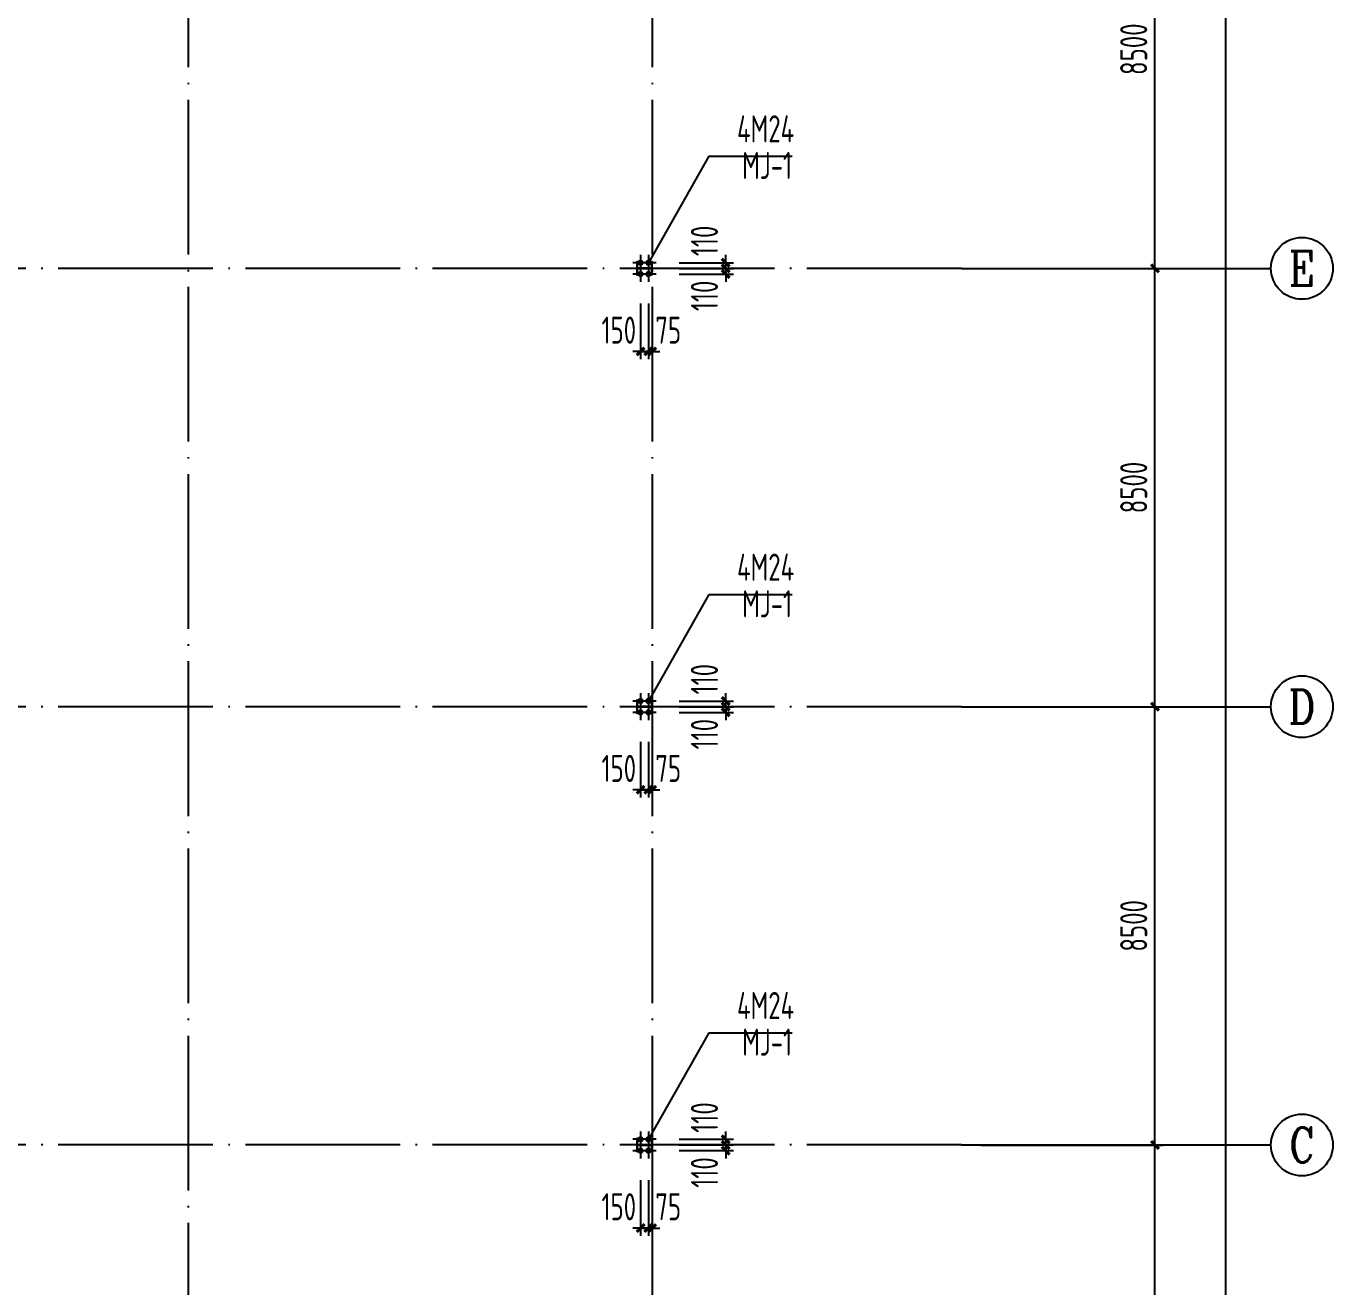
# Model space of a CAD drawing. Extents: x 753177 to 2169292, y -530934 to -273477.
# Drawn here: x 1139181 to 1164523, y -472127 to -447679 of the extents above; entities that cross this region are included whole.
import ezdxf
from ezdxf.enums import TextEntityAlignment as Align

# ---------------------------------------------------------------- set-up
doc = ezdxf.new("R2010")
doc.units = 0
doc.header["$LTSCALE"] = 1500
doc.header["$MEASUREMENT"] = 0
doc.linetypes.add('DASHED', pattern=[0.75, 0.5, -0.25])
doc.linetypes.add('DOTE', pattern=[2.42, 2, -0.2, 0.02, -0.2])
doc.layers.get('Defpoints').update_dxf_attribs({"color": 252})
for name, color, linetype in [('AXIS', 3, 'Continuous'), ('AXIS_TEXT', 7, 'Continuous'), ('Boltx', 252, 'DASHED'), ('DIM', 3, 'Continuous'), ('M_Prof', 2, 'Continuous'), ('TEXT', 7, 'Continuous')]:
    doc.layers.add(name, color=color, linetype=linetype)
doc.styles.add('_TCH_AXIS', font='COMPLEX', dxfattribs={"bigfont": 'GBCBIG'})
doc.styles.add('COMPLEX', font='COMPLEX')
doc.styles.add('TSSD_Dimension', font='Tssdeng.shx', dxfattribs={"width": 0.7, "bigfont": 'hztxt.shx'})
doc.styles.add('TSSD_Label', font='Tssdeng.shx', dxfattribs={"width": 0.7, "bigfont": 'hztxt.shx'})
doc.dimstyles.new('TSSD_150_150', dxfattribs={"dimtxt": 525, "dimasz": 150, "dimexe": 150, "dimexo": 375, "dimgap": 150, "dimtad": 1, "dimdec": 0, "dimzin": 0, "dimdsep": 46, "dimtxsty": 'TSSD_Dimension', "dimblk": 'ARCHTICK', "dimblk1": 'ARCHTICK', "dimblk2": 'ARCHTICK', "dimcen": 0, "dimdle": 150, "dimclrt": 7, "dimadec": 0, "dimazin": 0, "dimtfac": 1, "dimtdec": 0, "dimtix": 1, "dimtmove": 2, "dimatfit": 3, "dimfxl": 0, "dimtolj": 1, "dimtzin": 0, "dimarcsym": 0})

# ---------------------------------------------------------------- blocks, each defined once
blk = doc.blocks.new('_ArchTick')
at = {"color": 0, "linetype": 'ByBlock', "const_width": 0.4}
blk.add_lwpolyline([(-0.5, -0.5), (0.5, 0.5)], dxfattribs=at)
blk = doc.blocks.new('*D36')
at = {"layer": 'AXIS', "color": 0, "lineweight": -2, "transparency": 16777216}
for p, q in [((639125, 66720), (639125, 75520)), ((635750, 75370), (639275, 75370)), ((635750, 66870), (639275, 66870))]:
    blk.add_line(p, q, dxfattribs=at)
at = {"layer": 'Defpoints', "color": 0, "transparency": 16777216}
for p in [(635375, 75370), (639125, 75370), (635375, 66870)]:
    blk.add_point(p, dxfattribs=at)
at = {"layer": 'AXIS', "color": 0, "lineweight": -2, "transparency": 16777216, "xscale": 150, "yscale": 150, "zscale": 150}
for p, rotation in [((639125, 75370), 90), ((639125, 66870), 270)]:
    blk.add_blockref('_ArchTick', p, dxfattribs=dict(at, rotation=rotation))
at = {"layer": 'AXIS', "color": 7, "transparency": 16777216, "insert": (638713, 71120), "char_height": 525, "attachment_point": 5, "rotation": 90, "style": 'TSSD_Dimension'}
blk.add_mtext('\\A1;8500', dxfattribs=at)
blk = doc.blocks.new('*D37')
at = {"layer": 'AXIS', "color": 0, "lineweight": -2, "transparency": 16777216}
for p, q in [((639125, 75220), (639125, 84020)), ((635750, 83870), (639275, 83870)), ((635750, 75370), (639275, 75370))]:
    blk.add_line(p, q, dxfattribs=at)
at = {"layer": 'Defpoints', "color": 0, "transparency": 16777216}
for p in [(635375, 83870), (639125, 83870), (635375, 75370)]:
    blk.add_point(p, dxfattribs=at)
at = {"layer": 'AXIS', "color": 0, "lineweight": -2, "transparency": 16777216, "xscale": 150, "yscale": 150, "zscale": 150}
for p, rotation in [((639125, 83870), 90), ((639125, 75370), 270)]:
    blk.add_blockref('_ArchTick', p, dxfattribs=dict(at, rotation=rotation))
at = {"layer": 'AXIS', "color": 7, "transparency": 16777216, "insert": (638713, 79620), "char_height": 525, "attachment_point": 5, "rotation": 90, "style": 'TSSD_Dimension'}
blk.add_mtext('\\A1;8500', dxfattribs=at)
blk = doc.blocks.new('*D38')
at = {"layer": 'AXIS', "color": 0, "lineweight": -2, "transparency": 16777216}
for p, q in [((639125, 83720), (639125, 92520)), ((635750, 92370), (639275, 92370)), ((635750, 83870), (639275, 83870))]:
    blk.add_line(p, q, dxfattribs=at)
at = {"layer": 'Defpoints', "color": 0, "transparency": 16777216}
for p in [(635375, 92370), (639125, 92370), (635375, 83870)]:
    blk.add_point(p, dxfattribs=at)
at = {"layer": 'AXIS', "color": 0, "lineweight": -2, "transparency": 16777216, "xscale": 150, "yscale": 150, "zscale": 150}
for p, rotation in [((639125, 92370), 90), ((639125, 83870), 270)]:
    blk.add_blockref('_ArchTick', p, dxfattribs=dict(at, rotation=rotation))
at = {"layer": 'AXIS', "color": 7, "transparency": 16777216, "insert": (638713, 88120), "char_height": 525, "attachment_point": 5, "rotation": 90, "style": 'TSSD_Dimension'}
blk.add_mtext('\\A1;8500', dxfattribs=at)
blk = doc.blocks.new('*D39')
at = {"layer": 'AXIS', "color": 0, "lineweight": -2, "transparency": 16777216}
for p, q in [((635750, 100870), (639275, 100870)), ((639125, 92220), (639125, 101020)), ((635750, 92370), (639275, 92370))]:
    blk.add_line(p, q, dxfattribs=at)
at = {"layer": 'Defpoints', "color": 0, "transparency": 16777216}
for p in [(635375, 100870), (639125, 100870), (635375, 92370)]:
    blk.add_point(p, dxfattribs=at)
at = {"layer": 'AXIS', "color": 0, "lineweight": -2, "transparency": 16777216, "xscale": 150, "yscale": 150, "zscale": 150}
for p, rotation in [((639125, 100870), 90), ((639125, 92370), 270)]:
    blk.add_blockref('_ArchTick', p, dxfattribs=dict(at, rotation=rotation))
at = {"layer": 'AXIS', "color": 7, "transparency": 16777216, "insert": (638713, 96620), "char_height": 525, "attachment_point": 5, "rotation": 90, "style": 'TSSD_Dimension'}
blk.add_mtext('\\A1;8500', dxfattribs=at)
blk = doc.blocks.new('_AXISO')
blk.add_circle((0, 0), 0.5)
at = {"layer": 'AXIS_TEXT', "style": 'COMPLEX', "width": 1.041667}
blk.add_attdef('A', text='', height=0.56, dxfattribs=at).set_placement((-0.25, -0.28), (0.25, -0.28), align=Align.FIT)
blk = doc.blocks.new('*D68')
at = {"layer": 'Defpoints', "color": 0, "transparency": 16777216}
for p in [(634228, 168870), (640501, 168870), (634228, 58370)]:
    blk.add_point(p, dxfattribs=at)
at = {"layer": 'DIM', "color": 0, "lineweight": -2, "transparency": 16777216}
for p, q in [((634603, 168870), (640651, 168870)), ((640501, 58220), (640501, 169020)), ((634603, 58370), (640651, 58370))]:
    blk.add_line(p, q, dxfattribs=at)
at = {"layer": 'DIM', "color": 0, "lineweight": -2, "transparency": 16777216, "xscale": 150, "yscale": 150, "zscale": 150}
for p, rotation in [((640501, 168870), 90), ((640501, 58370), 270)]:
    blk.add_blockref('_ArchTick', p, dxfattribs=dict(at, rotation=rotation))
at = {"layer": 'DIM', "color": 7, "transparency": 16777216, "insert": (640088, 113620), "char_height": 525, "attachment_point": 5, "rotation": 90, "style": 'TSSD_Dimension'}
blk.add_mtext('\\A1;110500', dxfattribs=at)
blk = doc.blocks.new('A$C01EB0BB3')
at = {"layer": 'M_Prof'}
for points in [[(36000, 33875), (36000, 34125), (35988, 34125), (35988, 34004), (35712, 34004), (35712, 34125), (35700, 34125), (35700, 33875), (35712, 33875), (35712, 33996), (35988, 33996), (35988, 33875)], [(36000, 25375), (36000, 25625), (35988, 25625), (35988, 25504), (35712, 25504), (35712, 25625), (35700, 25625), (35700, 25375), (35712, 25375), (35712, 25496), (35988, 25496), (35988, 25375)], [(36000, 16875), (36000, 17125), (35988, 17125), (35988, 17004), (35712, 17004), (35712, 17125), (35700, 17125), (35700, 16875), (35712, 16875), (35712, 16996), (35988, 16996), (35988, 16875)]]:
    blk.add_lwpolyline(points, close=True, dxfattribs=at)
blk = doc.blocks.new('*D511')
at = {"layer": 'Defpoints', "color": 0, "transparency": 16777216}
for p in [(1151098, -452685), (1151248, -452685), (1151248, -453986)]:
    blk.add_point(p, dxfattribs=at)
at = {"layer": 'DIM', "color": 0, "lineweight": -2, "transparency": 16777216}
for p, q in [((1151098, -453060), (1151098, -454136)), ((1151248, -453060), (1151248, -454136)), ((1151098, -453986), (1150948, -453986)), ((1151098, -453986), (1151248, -453986)), ((1151248, -453986), (1151398, -453986))]:
    blk.add_line(p, q, dxfattribs=at)
at = {"layer": 'DIM', "color": 0, "lineweight": -2, "transparency": 16777216, "xscale": 150, "yscale": 150, "zscale": 150}
blk.add_blockref('_ArchTick', (1151098, -453986), dxfattribs=at)
at = {"layer": 'DIM', "color": 0, "lineweight": -2, "transparency": 16777216, "xscale": 150, "yscale": 150, "zscale": 150, "rotation": 180}
blk.add_blockref('_ArchTick', (1151248, -453986), dxfattribs=at)
at = {"layer": 'DIM', "color": 7, "transparency": 16777216, "insert": (1150675, -453574), "char_height": 525, "attachment_point": 5, "style": 'TSSD_Dimension'}
blk.add_mtext('\\A1;150', dxfattribs=at)
blk = doc.blocks.new('*D512')
at = {"layer": 'Defpoints', "color": 0, "transparency": 16777216}
for p in [(1151472, -452376), (1151472, -452486), (1152748, -452376)]:
    blk.add_point(p, dxfattribs=at)
at = {"layer": 'DIM', "color": 0, "lineweight": -2, "transparency": 16777216}
for p, q in [((1152748, -452376), (1152748, -452226)), ((1151847, -452376), (1152898, -452376)), ((1151847, -452486), (1152898, -452486)), ((1152748, -452486), (1152748, -452376)), ((1152748, -452486), (1152748, -452636))]:
    blk.add_line(p, q, dxfattribs=at)
at = {"layer": 'DIM', "color": 0, "lineweight": -2, "transparency": 16777216, "xscale": 150, "yscale": 150, "zscale": 150}
for p, rotation in [((1152748, -452376), 270), ((1152748, -452486), 90)]:
    blk.add_blockref('_ArchTick', p, dxfattribs=dict(at, rotation=rotation))
at = {"layer": 'DIM', "color": 7, "transparency": 16777216, "insert": (1152336, -452909), "char_height": 525, "attachment_point": 5, "rotation": 90, "style": 'TSSD_Dimension'}
blk.add_mtext('\\A1;110', dxfattribs=at)
blk = doc.blocks.new('*D513')
at = {"layer": 'Defpoints', "color": 0, "transparency": 16777216}
for p in [(1151248, -452685), (1151323, -452685), (1151323, -453986)]:
    blk.add_point(p, dxfattribs=at)
at = {"layer": 'DIM', "color": 0, "lineweight": -2, "transparency": 16777216}
for p, q in [((1151248, -453060), (1151248, -454136)), ((1151323, -453060), (1151323, -454136)), ((1151248, -453986), (1151098, -453986)), ((1151248, -453986), (1151323, -453986)), ((1151323, -453986), (1151473, -453986))]:
    blk.add_line(p, q, dxfattribs=at)
at = {"layer": 'DIM', "color": 0, "lineweight": -2, "transparency": 16777216, "xscale": 150, "yscale": 150, "zscale": 150}
blk.add_blockref('_ArchTick', (1151248, -453986), dxfattribs=at)
at = {"layer": 'DIM', "color": 0, "lineweight": -2, "transparency": 16777216, "xscale": 150, "yscale": 150, "zscale": 150, "rotation": 180}
blk.add_blockref('_ArchTick', (1151323, -453986), dxfattribs=at)
at = {"layer": 'DIM', "color": 7, "transparency": 16777216, "insert": (1151633, -453574), "char_height": 525, "attachment_point": 5, "style": 'TSSD_Dimension'}
blk.add_mtext('\\A1;75', dxfattribs=at)
blk = doc.blocks.new('*D514')
at = {"layer": 'Defpoints', "color": 0, "transparency": 16777216}
for p in [(1151472, -452266), (1152748, -452266), (1151472, -452376)]:
    blk.add_point(p, dxfattribs=at)
at = {"layer": 'DIM', "color": 0, "lineweight": -2, "transparency": 16777216}
for p, q in [((1151847, -452266), (1152898, -452266)), ((1152748, -452266), (1152748, -452116)), ((1152748, -452376), (1152748, -452266)), ((1151847, -452376), (1152898, -452376)), ((1152748, -452376), (1152748, -452526))]:
    blk.add_line(p, q, dxfattribs=at)
at = {"layer": 'DIM', "color": 0, "lineweight": -2, "transparency": 16777216, "xscale": 150, "yscale": 150, "zscale": 150}
for p, rotation in [((1152748, -452266), 270), ((1152748, -452376), 90)]:
    blk.add_blockref('_ArchTick', p, dxfattribs=dict(at, rotation=rotation))
at = {"layer": 'DIM', "color": 7, "transparency": 16777216, "insert": (1152336, -451843), "char_height": 525, "attachment_point": 5, "rotation": 90, "style": 'TSSD_Dimension'}
blk.add_mtext('\\A1;110', dxfattribs=at)
blk = doc.blocks.new('*D523')
at = {"layer": 'Defpoints', "color": 0, "transparency": 16777216}
for p in [(1151098, -461185), (1151248, -461185), (1151248, -462486)]:
    blk.add_point(p, dxfattribs=at)
at = {"layer": 'DIM', "color": 0, "lineweight": -2, "transparency": 16777216}
for p, q in [((1151098, -461560), (1151098, -462636)), ((1151248, -461560), (1151248, -462636)), ((1151098, -462486), (1150948, -462486)), ((1151098, -462486), (1151248, -462486)), ((1151248, -462486), (1151398, -462486))]:
    blk.add_line(p, q, dxfattribs=at)
at = {"layer": 'DIM', "color": 0, "lineweight": -2, "transparency": 16777216, "xscale": 150, "yscale": 150, "zscale": 150}
blk.add_blockref('_ArchTick', (1151098, -462486), dxfattribs=at)
at = {"layer": 'DIM', "color": 0, "lineweight": -2, "transparency": 16777216, "xscale": 150, "yscale": 150, "zscale": 150, "rotation": 180}
blk.add_blockref('_ArchTick', (1151248, -462486), dxfattribs=at)
at = {"layer": 'DIM', "color": 7, "transparency": 16777216, "insert": (1150675, -462074), "char_height": 525, "attachment_point": 5, "style": 'TSSD_Dimension'}
blk.add_mtext('\\A1;150', dxfattribs=at)
blk = doc.blocks.new('*D524')
at = {"layer": 'Defpoints', "color": 0, "transparency": 16777216}
for p in [(1151472, -460876), (1152748, -460876), (1151472, -460986)]:
    blk.add_point(p, dxfattribs=at)
at = {"layer": 'DIM', "color": 0, "lineweight": -2, "transparency": 16777216}
for p, q in [((1151847, -460876), (1152898, -460876)), ((1152748, -460876), (1152748, -460726)), ((1152748, -460986), (1152748, -460876)), ((1151847, -460986), (1152898, -460986)), ((1152748, -460986), (1152748, -461136))]:
    blk.add_line(p, q, dxfattribs=at)
at = {"layer": 'DIM', "color": 0, "lineweight": -2, "transparency": 16777216, "xscale": 150, "yscale": 150, "zscale": 150}
for p, rotation in [((1152748, -460876), 270), ((1152748, -460986), 90)]:
    blk.add_blockref('_ArchTick', p, dxfattribs=dict(at, rotation=rotation))
at = {"layer": 'DIM', "color": 7, "transparency": 16777216, "insert": (1152336, -461409), "char_height": 525, "attachment_point": 5, "rotation": 90, "style": 'TSSD_Dimension'}
blk.add_mtext('\\A1;110', dxfattribs=at)
blk = doc.blocks.new('*D525')
at = {"layer": 'Defpoints', "color": 0, "transparency": 16777216}
for p in [(1151248, -461185), (1151323, -461185), (1151323, -462486)]:
    blk.add_point(p, dxfattribs=at)
at = {"layer": 'DIM', "color": 0, "lineweight": -2, "transparency": 16777216}
for p, q in [((1151248, -461560), (1151248, -462636)), ((1151323, -461560), (1151323, -462636)), ((1151248, -462486), (1151098, -462486)), ((1151248, -462486), (1151323, -462486)), ((1151323, -462486), (1151473, -462486))]:
    blk.add_line(p, q, dxfattribs=at)
at = {"layer": 'DIM', "color": 0, "lineweight": -2, "transparency": 16777216, "xscale": 150, "yscale": 150, "zscale": 150}
blk.add_blockref('_ArchTick', (1151248, -462486), dxfattribs=at)
at = {"layer": 'DIM', "color": 0, "lineweight": -2, "transparency": 16777216, "xscale": 150, "yscale": 150, "zscale": 150, "rotation": 180}
blk.add_blockref('_ArchTick', (1151323, -462486), dxfattribs=at)
at = {"layer": 'DIM', "color": 7, "transparency": 16777216, "insert": (1151633, -462074), "char_height": 525, "attachment_point": 5, "style": 'TSSD_Dimension'}
blk.add_mtext('\\A1;75', dxfattribs=at)
blk = doc.blocks.new('*D526')
at = {"layer": 'Defpoints', "color": 0, "transparency": 16777216}
for p in [(1151472, -460766), (1151472, -460876), (1152748, -460766)]:
    blk.add_point(p, dxfattribs=at)
at = {"layer": 'DIM', "color": 0, "lineweight": -2, "transparency": 16777216}
for p, q in [((1152748, -460766), (1152748, -460616)), ((1151847, -460766), (1152898, -460766)), ((1151847, -460876), (1152898, -460876)), ((1152748, -460876), (1152748, -460766)), ((1152748, -460876), (1152748, -461026))]:
    blk.add_line(p, q, dxfattribs=at)
at = {"layer": 'DIM', "color": 0, "lineweight": -2, "transparency": 16777216, "xscale": 150, "yscale": 150, "zscale": 150}
for p, rotation in [((1152748, -460766), 270), ((1152748, -460876), 90)]:
    blk.add_blockref('_ArchTick', p, dxfattribs=dict(at, rotation=rotation))
at = {"layer": 'DIM', "color": 7, "transparency": 16777216, "insert": (1152336, -460343), "char_height": 525, "attachment_point": 5, "rotation": 90, "style": 'TSSD_Dimension'}
blk.add_mtext('\\A1;110', dxfattribs=at)
blk = doc.blocks.new('*D499')
at = {"layer": 'Defpoints', "color": 0, "transparency": 16777216}
for p in [(1151098, -469685), (1151248, -469685), (1151248, -470986)]:
    blk.add_point(p, dxfattribs=at)
at = {"layer": 'DIM', "color": 0, "lineweight": -2, "transparency": 16777216}
for p, q in [((1151098, -470060), (1151098, -471136)), ((1151248, -470060), (1151248, -471136)), ((1151098, -470986), (1150948, -470986)), ((1151098, -470986), (1151248, -470986)), ((1151248, -470986), (1151398, -470986))]:
    blk.add_line(p, q, dxfattribs=at)
at = {"layer": 'DIM', "color": 0, "lineweight": -2, "transparency": 16777216, "xscale": 150, "yscale": 150, "zscale": 150}
blk.add_blockref('_ArchTick', (1151098, -470986), dxfattribs=at)
at = {"layer": 'DIM', "color": 0, "lineweight": -2, "transparency": 16777216, "xscale": 150, "yscale": 150, "zscale": 150, "rotation": 180}
blk.add_blockref('_ArchTick', (1151248, -470986), dxfattribs=at)
at = {"layer": 'DIM', "color": 7, "transparency": 16777216, "insert": (1150675, -470574), "char_height": 525, "attachment_point": 5, "style": 'TSSD_Dimension'}
blk.add_mtext('\\A1;150', dxfattribs=at)
blk = doc.blocks.new('*D500')
at = {"layer": 'Defpoints', "color": 0, "transparency": 16777216}
for p in [(1151472, -469376), (1151472, -469486), (1152748, -469376)]:
    blk.add_point(p, dxfattribs=at)
at = {"layer": 'DIM', "color": 0, "lineweight": -2, "transparency": 16777216}
for p, q in [((1152748, -469376), (1152748, -469226)), ((1151847, -469376), (1152898, -469376)), ((1151847, -469486), (1152898, -469486)), ((1152748, -469486), (1152748, -469376)), ((1152748, -469486), (1152748, -469636))]:
    blk.add_line(p, q, dxfattribs=at)
at = {"layer": 'DIM', "color": 0, "lineweight": -2, "transparency": 16777216, "xscale": 150, "yscale": 150, "zscale": 150}
for p, rotation in [((1152748, -469376), 270), ((1152748, -469486), 90)]:
    blk.add_blockref('_ArchTick', p, dxfattribs=dict(at, rotation=rotation))
at = {"layer": 'DIM', "color": 7, "transparency": 16777216, "insert": (1152336, -469909), "char_height": 525, "attachment_point": 5, "rotation": 90, "style": 'TSSD_Dimension'}
blk.add_mtext('\\A1;110', dxfattribs=at)
blk = doc.blocks.new('*D501')
at = {"layer": 'Defpoints', "color": 0, "transparency": 16777216}
for p in [(1151248, -469685), (1151323, -469685), (1151323, -470986)]:
    blk.add_point(p, dxfattribs=at)
at = {"layer": 'DIM', "color": 0, "lineweight": -2, "transparency": 16777216}
for p, q in [((1151248, -470060), (1151248, -471136)), ((1151323, -470060), (1151323, -471136)), ((1151248, -470986), (1151098, -470986)), ((1151248, -470986), (1151323, -470986)), ((1151323, -470986), (1151473, -470986))]:
    blk.add_line(p, q, dxfattribs=at)
at = {"layer": 'DIM', "color": 0, "lineweight": -2, "transparency": 16777216, "xscale": 150, "yscale": 150, "zscale": 150}
blk.add_blockref('_ArchTick', (1151248, -470986), dxfattribs=at)
at = {"layer": 'DIM', "color": 0, "lineweight": -2, "transparency": 16777216, "xscale": 150, "yscale": 150, "zscale": 150, "rotation": 180}
blk.add_blockref('_ArchTick', (1151323, -470986), dxfattribs=at)
at = {"layer": 'DIM', "color": 7, "transparency": 16777216, "insert": (1151633, -470574), "char_height": 525, "attachment_point": 5, "style": 'TSSD_Dimension'}
blk.add_mtext('\\A1;75', dxfattribs=at)
blk = doc.blocks.new('*D502')
at = {"layer": 'Defpoints', "color": 0, "transparency": 16777216}
for p in [(1151472, -469266), (1152748, -469266), (1151472, -469376)]:
    blk.add_point(p, dxfattribs=at)
at = {"layer": 'DIM', "color": 0, "lineweight": -2, "transparency": 16777216}
for p, q in [((1151847, -469266), (1152898, -469266)), ((1152748, -469266), (1152748, -469116)), ((1152748, -469376), (1152748, -469266)), ((1151847, -469376), (1152898, -469376)), ((1152748, -469376), (1152748, -469526))]:
    blk.add_line(p, q, dxfattribs=at)
at = {"layer": 'DIM', "color": 0, "lineweight": -2, "transparency": 16777216, "xscale": 150, "yscale": 150, "zscale": 150}
for p, rotation in [((1152748, -469266), 270), ((1152748, -469376), 90)]:
    blk.add_blockref('_ArchTick', p, dxfattribs=dict(at, rotation=rotation))
at = {"layer": 'DIM', "color": 7, "transparency": 16777216, "insert": (1152336, -468843), "char_height": 525, "attachment_point": 5, "rotation": 90, "style": 'TSSD_Dimension'}
blk.add_mtext('\\A1;110', dxfattribs=at)
blk = doc.blocks.new('A$C72AE6952')
at = {"layer": 'AXIS', "color": 252, "linetype": 'DOTE'}
for p, q in [((27000, 113500), (27000, -3000)), ((36000, 113500), (36000, -3000)), ((42000, 34000), (-6000, 34000)), ((42000, 25500), (-6000, 25500)), ((42000, 17000), (-6000, 17000))]:
    blk.add_line(p, q, dxfattribs=at)
at = {"layer": 'AXIS'}
for p, q in [((42000, 34000), (48000, 34000)), ((42000, 25500), (48000, 25500)), ((42000, 17000), (48000, 17000))]:
    blk.add_line(p, q, dxfattribs=at)
ref = blk.add_blockref('_AXISO', (48600, 34000), dxfattribs=dict(at, xscale=1200, yscale=1200, zscale=1200))
ref.add_attrib('A', 'E', dxfattribs={"layer": 'AXIS_TEXT', "height": 668.2, "style": '_TCH_AXIS'}).set_placement((48345.5, 33665.9), (48854.5, 33665.9), align=Align.FIT)
ref = blk.add_blockref('_AXISO', (48600, 25500), dxfattribs=dict(at, xscale=1200, yscale=1200, zscale=1200))
ref.add_attrib('A', 'D', dxfattribs={"layer": 'AXIS_TEXT', "height": 652.9, "style": '_TCH_AXIS'}).set_placement((48335.7, 25173.6), (48864.3, 25173.6), align=Align.FIT)
ref = blk.add_blockref('_AXISO', (48600, 17000), dxfattribs=dict(at, xscale=1200, yscale=1200, zscale=1200))
ref.add_attrib('A', 'C', dxfattribs={"layer": 'AXIS_TEXT', "height": 683.5, "style": '_TCH_AXIS'}).set_placement((48355.9, 16658.2), (48844.1, 16658.2), align=Align.FIT)
for p1, p2, picture, middle in [((42000, 34000), (42000, 42500), '*D39', (45337.5, 38250)), ((42000, 25500), (42000, 34000), '*D38', (45337.5, 29750)), ((42000, 17000), (42000, 25500), '*D37', (45337.5, 21250)), ((42000, 8500), (42000, 17000), '*D36', (45337.5, 12750))]:
    dim = blk.add_aligned_dim(p1=p1, p2=p2, distance=-3750, dimstyle='TSSD_150_150', dxfattribs=at)
    dim.commit()
    dim.dimension.update_dxf_attribs({"geometry": picture, "text_midpoint": middle, "insert": (-593375.3, -58370.2)})
at = {"layer": 'DIM'}
dim = blk.add_linear_dim(base=(47125.3, 110500), p1=(40852.4, 0), p2=(40852.4, 110500), angle=90, dimstyle='TSSD_150_150', dxfattribs=at)
dim.commit()
dim.dimension.update_dxf_attribs({"geometry": '*D68', "text_midpoint": (46712.8, 55250), "insert": (-593375.3, -58370.2)})

msp = doc.modelspace()

# ---------------------------------------------------------------- linework, layer by layer
at = {"layer": 'Boltx'}
for p, q in [((1151248.2, -452266.1), (1150948.2, -452266.1)), ((1151098.2, -452116.1), (1151098.2, -452416.1)), ((1151398.2, -452266.1), (1151098.2, -452266.1)), ((1151098.2, -452336.1), (1151098.2, -452636.1)), ((1151248.2, -452116.1), (1151248.2, -452416.1)), ((1151248.2, -452336.1), (1151248.2, -452636.1)), ((1151248.2, -452486.1), (1150948.2, -452486.1)), ((1151398.2, -452486.1), (1151098.2, -452486.1)), ((1151098.2, -460616.1), (1151098.2, -460916.1)), ((1151248.2, -460616.1), (1151248.2, -460916.1)), ((1151248.2, -460766.1), (1150948.2, -460766.1)), ((1151398.2, -460766.1), (1151098.2, -460766.1)), ((1151098.2, -460836.1), (1151098.2, -461136.1)), ((1151248.2, -460836.1), (1151248.2, -461136.1)), ((1151248.2, -460986.1), (1150948.2, -460986.1)), ((1151398.2, -460986.1), (1151098.2, -460986.1)), ((1151248.2, -469266.1), (1150948.2, -469266.1)), ((1151098.2, -469116.1), (1151098.2, -469416.1)), ((1151398.2, -469266.1), (1151098.2, -469266.1)), ((1151248.2, -469116.1), (1151248.2, -469416.1)), ((1151248.2, -469486.1), (1150948.2, -469486.1)), ((1151098.2, -469336.1), (1151098.2, -469636.1)), ((1151398.2, -469486.1), (1151098.2, -469486.1)), ((1151248.2, -469336.1), (1151248.2, -469636.1))]:
    msp.add_line(p, q, dxfattribs=at)
for points in [[(1151068.2, -452266.1, 60, 60, 1), (1151128.2, -452266.1, 60, 60, 1)], [(1151218.2, -452266.1, 60, 60, 1), (1151278.2, -452266.1, 60, 60, 1)], [(1151068.2, -452486.1, 60, 60, 1), (1151128.2, -452486.1, 60, 60, 1)], [(1151218.2, -452486.1, 60, 60, 1), (1151278.2, -452486.1, 60, 60, 1)], [(1151068.2, -460766.1, 60, 60, 1), (1151128.2, -460766.1, 60, 60, 1)], [(1151218.2, -460766.1, 60, 60, 1), (1151278.2, -460766.1, 60, 60, 1)], [(1151068.2, -460986.1, 60, 60, 1), (1151128.2, -460986.1, 60, 60, 1)], [(1151218.2, -460986.1, 60, 60, 1), (1151278.2, -460986.1, 60, 60, 1)], [(1151068.2, -469266.1, 60, 60, 1), (1151128.2, -469266.1, 60, 60, 1)], [(1151218.2, -469266.1, 60, 60, 1), (1151278.2, -469266.1, 60, 60, 1)], [(1151068.2, -469486.1, 60, 60, 1), (1151128.2, -469486.1, 60, 60, 1)], [(1151218.2, -469486.1, 60, 60, 1), (1151278.2, -469486.1, 60, 60, 1)]]:
    msp.add_lwpolyline(points, format="xyseb", close=True, dxfattribs=at)
at = {"layer": 'TEXT'}
for p, q in [((1152420.3, -450202.3), (1151248.2, -452266.1)), ((1152420.3, -450202.3), (1154035.6, -450202.3)), ((1152420.3, -458702.3), (1151248.2, -460766.1)), ((1152420.3, -458702.3), (1154035.6, -458702.3)), ((1152420.3, -467202.3), (1151248.2, -469266.1)), ((1152420.3, -467202.3), (1154035.6, -467202.3))]:
    msp.add_line(p, q, dxfattribs=at)

# ---------------------------------------------------------------- block references
for name in ['A$C72AE6952', 'A$C01EB0BB3']:
    msp.add_blockref(name, (1115323.2, -486376.1))

# ---------------------------------------------------------------- texts
at = {"layer": 'TEXT', "style": 'TSSD_Label', "width": 0.7}
for s, p in [('4M24', (1154076.5, -450090.9)), ('MJ-1', (1154035.6, -450800.9)), ('4M24', (1154076.5, -458590.9)), ('MJ-1', (1154035.6, -459300.9)), ('4M24', (1154076.5, -467090.9)), ('MJ-1', (1154035.6, -467800.9))]:
    msp.add_text(s, height=525, dxfattribs=at).set_placement(p, align=Align.BOTTOM_RIGHT)

# ---------------------------------------------------------------- dimensions: what is measured, and where the dimension line sits
at = {"layer": 'DIM'}
for base, p1, p2, picture, middle in [((1152748.2, -452266.1), (1151472.2, -452376.1), (1151472.2, -452266.1), '*D514', (1152335.7, -451842.7)), ((1152748.2, -452376.1), (1151472.2, -452486.1), (1151472.2, -452376.1), '*D512', (1152335.7, -452909.4)), ((1152748.2, -460766.1), (1151472.2, -460876.1), (1151472.2, -460766.1), '*D526', (1152335.7, -460342.7)), ((1152748.2, -460876.1), (1151472.2, -460986.1), (1151472.2, -460876.1), '*D524', (1152335.7, -461409.4)), ((1152748.2, -469266.1), (1151472.2, -469376.1), (1151472.2, -469266.1), '*D502', (1152335.7, -468842.7)), ((1152748.2, -469376.1), (1151472.2, -469486.1), (1151472.2, -469376.1), '*D500', (1152335.7, -469909.4))]:
    dim = msp.add_linear_dim(base=base, p1=p1, p2=p2, angle=90, dimstyle='TSSD_150_150', dxfattribs=at)
    dim.commit()
    dim.dimension.update_dxf_attribs({"geometry": picture, "text_midpoint": middle, "dimtype": 160})
for base, p1, p2, picture, middle in [((1151248.2, -453986.1), (1151098.2, -452684.8), (1151248.2, -452684.8), '*D511', (1150674.8, -453573.6)), ((1151323.2, -453986.1), (1151248.2, -452684.8), (1151323.2, -452684.8), '*D513', (1151633.5, -453573.6)), ((1151248.2, -462486.1), (1151098.2, -461184.8), (1151248.2, -461184.8), '*D523', (1150674.8, -462073.6)), ((1151323.2, -462486.1), (1151248.2, -461184.8), (1151323.2, -461184.8), '*D525', (1151633.5, -462073.6)), ((1151248.2, -470986.1), (1151098.2, -469684.8), (1151248.2, -469684.8), '*D499', (1150674.8, -470573.6)), ((1151323.2, -470986.1), (1151248.2, -469684.8), (1151323.2, -469684.8), '*D501', (1151633.5, -470573.6))]:
    dim = msp.add_linear_dim(base=base, p1=p1, p2=p2, dimstyle='TSSD_150_150', dxfattribs=at)
    dim.commit()
    dim.dimension.update_dxf_attribs({"geometry": picture, "text_midpoint": middle, "dimtype": 160})

doc.saveas('drawing.dxf')
